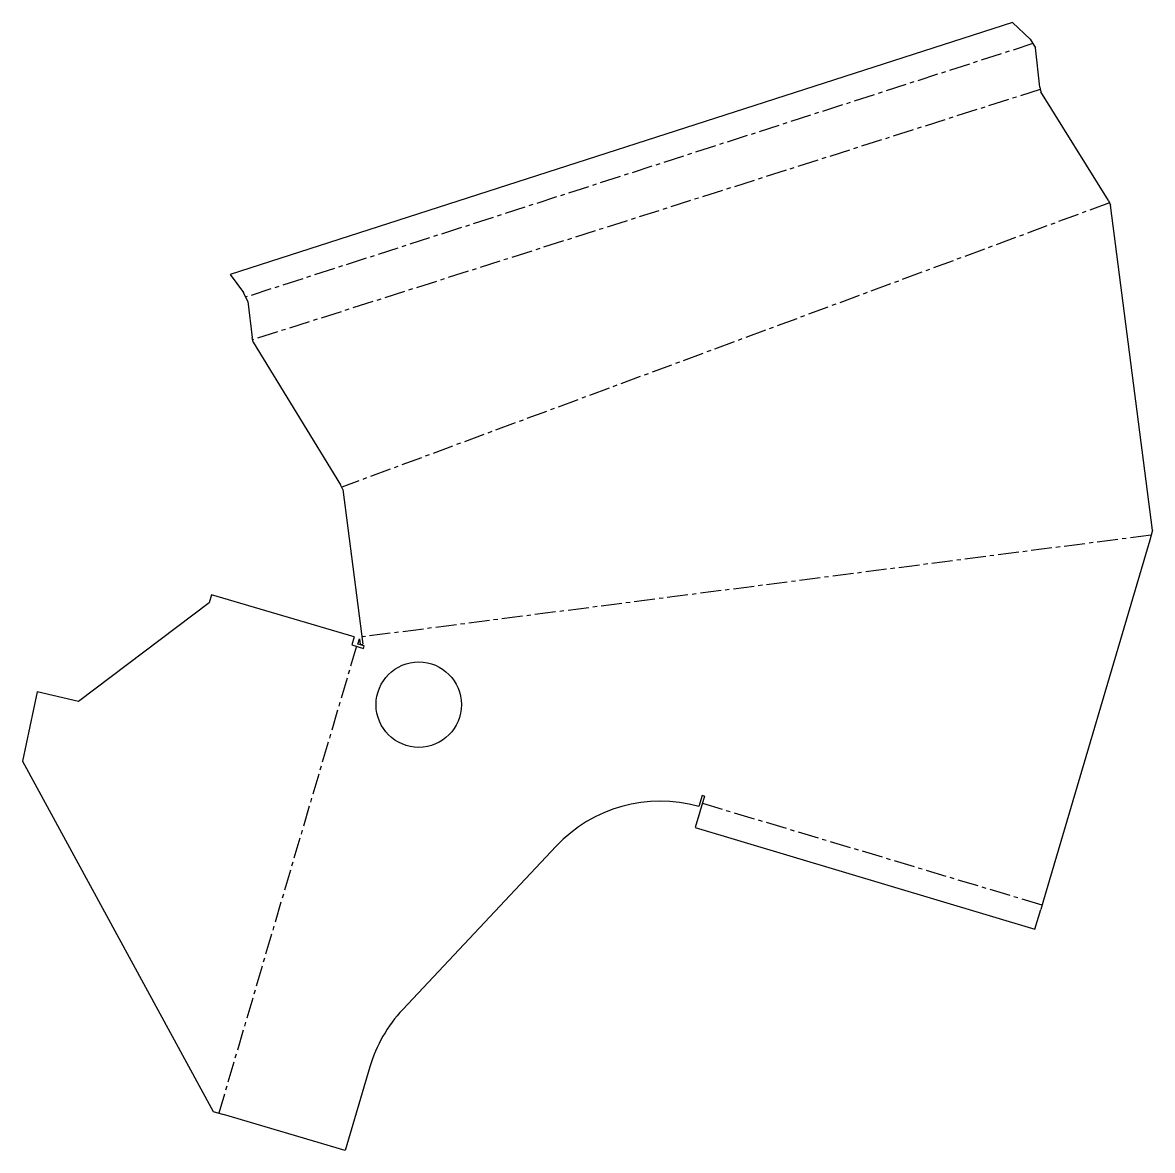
# Model space of a CAD drawing. Header units: millimetres. Extents: x -433 to 255, y -144 to 543.
import ezdxf

# ---------------------------------------------------------------- set-up
doc = ezdxf.new("R2010")
doc.units = ezdxf.units.MM
doc.linetypes.add('CENTERX2', pattern=[20.32, 12.7, -2.54, 2.54, -2.54])

msp = doc.modelspace()

# ---------------------------------------------------------------- linework, layer by layer
at = {"color": 7, "linetype": 'Continuous', "lineweight": 25}
for p, q in [((169.79, 542.98), (-306.9, 389.51)), ((180.63, 532.82), (169.79, 542.98)), ((180.63, 532.82), (183.79, 527.53)), ((186.39, 503.73), (183.79, 527.53)), ((186.39, 503.73), (187.1, 500.81)), ((228.21, 434.68), (187.1, 500.81)), ((228.21, 434.68), (229.54, 431.76)), ((255.05, 233.9), (229.54, 431.76)), ((-306.9, 389.51), (-298.75, 378.49)), ((-296.11, 373.04), (-298.75, 378.49)), ((-296.11, 373.04), (-293.46, 351.25)), ((-292.74, 348.33), (-293.46, 351.25)), ((-292.74, 348.33), (-239.54, 261.46)), ((-238.23, 258.53), (-239.54, 261.46)), ((-238.23, 258.53), (-226.08, 164.31)), ((253.41, 227.64), (188.77, 8.48)), ((255.05, 233.9), (253.41, 227.64)), ((-318.28, 194.4), (-319.69, 189.6)), ((-231.36, 168.76), (-318.28, 194.4)), ((-319.69, 189.6), (-399.29, 129.52)), ((-231.36, 168.76), (-232.77, 163.97)), ((-228.99, 164.42), (-228.03, 167.69)), ((-228.03, 167.69), (-227.57, 164.12)), ((-232.77, 163.97), (-225.58, 161.85)), ((-225.15, 163.28), (-228.99, 164.42)), ((-227.57, 164.12), (-226.08, 164.31)), ((-225.58, 161.85), (-225.15, 163.28)), ((-424.41, 135.28), (-433.3, 93.12)), ((-399.29, 129.52), (-424.41, 135.28)), ((-433.3, 93.12), (-317.14, -120.22)), ((-17.87, 71.84), (-23.6, 52.67)), ((-19.31, 72.27), (-21.32, 65.55)), ((-17.87, 71.84), (-19.31, 72.27)), ((-23.6, 52.67), (183.49, -9.25)), ((-108.21, 41.35), (-201.66, -58.12)), ((188.77, 8.48), (187.07, 2.73)), ((183.49, -9.25), (187.07, 2.73)), ((-221.7, -93.08), (-236.71, -143.95)), ((-317.14, -120.22), (-310.88, -122.07)), ((-236.71, -143.95), (-310.88, -122.07))]:
    msp.add_line(p, q, dxfattribs=at)
at = {"color": 7, "linetype": 'CENTERX2'}
for p, q in [((182.21, 530.18), (-297.43, 375.76)), ((186.75, 502.27), (-293.1, 349.79)), ((228.88, 433.22), (-238.88, 259.99)), ((254.23, 230.77), (-226.65, 168.77)), ((-229.89, 163.12), (-313.76, -121.22)), ((-19.16, 67.52), (187.92, 5.6))]:
    msp.add_line(p, q, dxfattribs=at)
at = {"color": 7, "linetype": 'Continuous', "lineweight": 25}
msp.add_circle((-191.92, 127.55), 26, dxfattribs=at)
for centre, start, end in [((-44.8, -18.22), 74.34109, 136.78521), ((-138.26, -117.69), 136.78521, 163.56702)]:
    msp.add_arc(centre, 87, start, end, dxfattribs=at)

doc.saveas('drawing.dxf')
